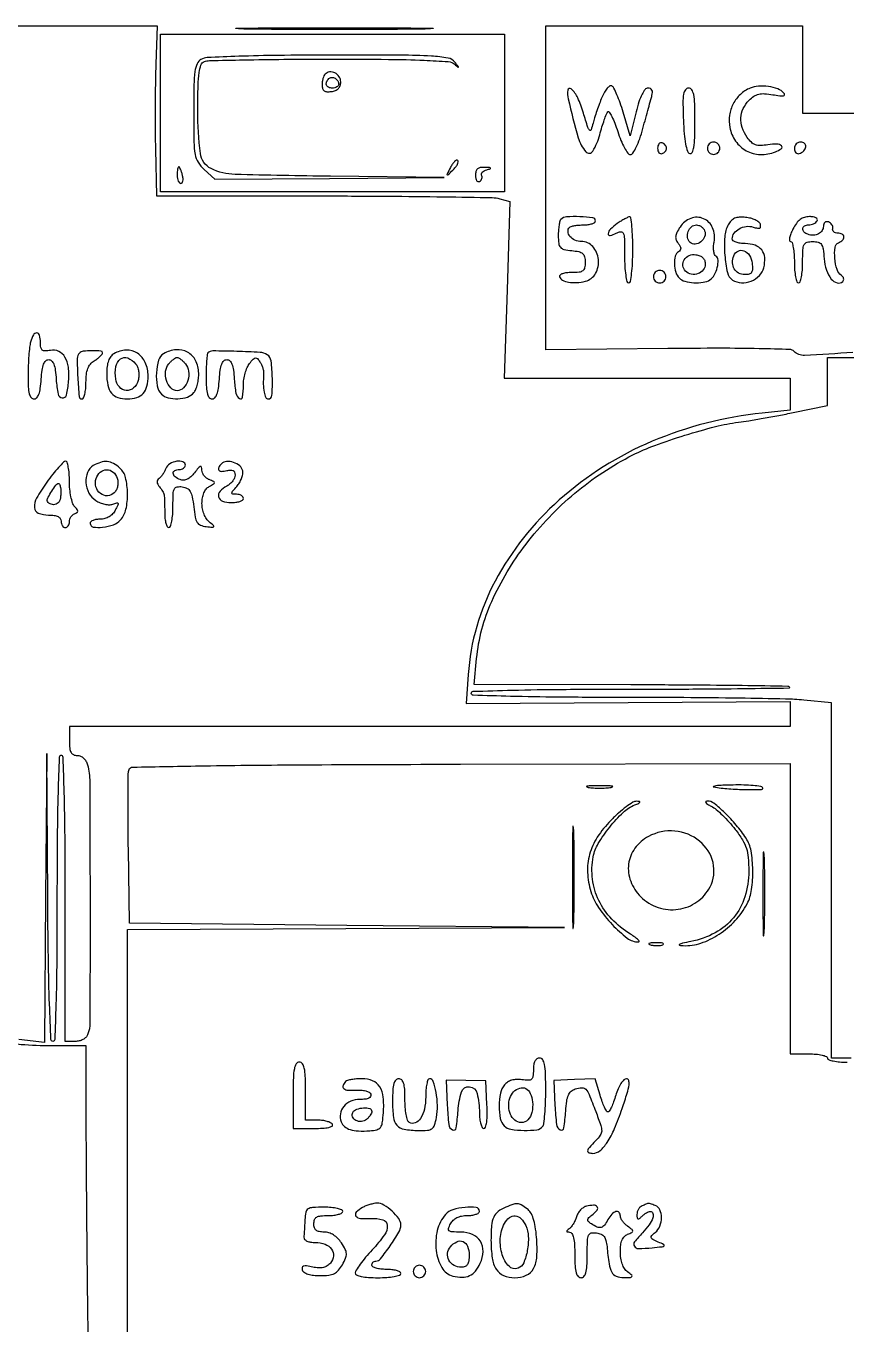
# Model space of a CAD drawing. Extents: x 105 to 1385, y 45 to 986.
# Drawn here: x 333.5 to 531.5, y 511.8 to 825 of the extents above; entities that cross this region are included whole.
import ezdxf

# ---------------------------------------------------------------- set-up
doc = ezdxf.new("R2010")
doc.units = 0

msp = doc.modelspace()

# ---------------------------------------------------------------- linework, layer by layer
for points in [[(331, 825), (348.095701, 825), (365.191402, 825), (364.866237, 815.75, 0.005072), (364.75759, 811.40406, 0.002546), (364.703995, 805.9125, 0.002527), (364.706186, 800.231575, 0.003739), (364.770536, 795.25), (365, 784), (405.25, 783.986345, -0.00149), (420.849779, 783.934578, -0.002275), (434.38265, 783.78777, -0.000791), (446.059102, 783.589478, -0.060796), (447.903701, 783.32952), (450.307402, 782.68635), (449.64406, 761.343175), (448.980718, 740), (483.490359, 740), (518, 740), (518, 736.138095), (518, 732.27619), (511.25, 731.585528, 0.074356), (484.665509, 724.785956, 0.082103), (462.225659, 710.633355, 0.088373), (446.767297, 691.040673, 0.105743), (440.261235, 668.5), (439.768345, 661.5), (478.884172, 661.772815), (518, 662.04563), (518, 659.022815), (518, 656), (431, 656), (344, 656), (344, 652.5, 0.022987), (344.081959, 650.718254, 0.100772), (344.384526, 649.714593, 0.170254), (344.961223, 649.188169, 0.100987), (345.883369, 649, -0.100847), (346.679115, 648.837853, -0.083571), (347.408964, 648.371293, -0.07689), (347.994473, 647.649875, -0.066715), (348.369714, 646.75, -0.06476), (348.922866, 642.599636, -0.0007), (348.973421, 613.830579, -0.000511), (348.95399, 584.595309, -0.091434), (348.393011, 581.581787, -0.114615), (347.98373, 580.976611, -0.06577), (347.261378, 580.46465, -0.0603), (346.353269, 580.117887, -0.061153), (345.393011, 580), (343, 580), (343, 614.5, 0.001995), (342.940452, 629.427072, 0.00525), (342.742754, 640.125, 0.001485), (342.473741, 648.542519, 0.404023), (342, 649, 0.404023), (341.526259, 648.542519, 0.001485), (341.257246, 640.125, 0.00525), (341.059548, 629.427072, 0.001995), (341, 614.5, -0.001995), (340.940452, 599.572928, -0.00525), (340.742754, 588.875, -0.001485), (340.473741, 580.457481, -0.404023), (340, 580, -0.402176), (339.525986, 580.454844, -0.001425), (339.197638, 588.996653, -0.00518), (338.925338, 599.795509, -0.00201), (338.763387, 614.75), (338.526773, 649.5), (338.250283, 614.622316), (337.973792, 579.744633), (331.822422, 580.440581, -0.030551)], [(533.149193, 746.228214, -0.006248), (521.455542, 745.504658, -0.211758), (518.916074, 746.483926, 0.19071), (517.867109, 746.937973, 0.002412), (510.47937, 747.13589, 0.005837), (501.085414, 747.232504, 0.002459), (488.458233, 747.152855), (459, 746.822176), (459, 785.911088), (459, 825), (490, 825), (521, 825), (521, 814.5), (521, 804), (543, 804)], [(532.75, 575.985219), (528, 576), (528, 618.855395), (528, 661.71079), (521.25, 662.348286, 0.018281), (516.891316, 662.599657, 0.001558), (505.6875, 662.800606, 0.002061), (492.317306, 662.943607, 0.001595), (477.75, 662.992891, -0.001866), (461.828897, 663.05538, -0.004935), (450.439277, 663.255025, -0.001318), (441.45993, 663.524793, -0.404677), (441, 664, -0.405264), (441.461946, 664.476327, -0.001199), (450.916667, 664.743534, -0.004697), (462.894127, 664.940726, -0.001767), (479.666667, 665, 0.001159), (494.460951, 665.034294, 0.00197), (506.834584, 665.140416, 0.000221), (517.77575, 665.282208, 0.663343), (517.855322, 665.478012, 0.19499), (517.391373, 665.674303, 0.000213), (506.405465, 665.835546, 0.001933), (494.086525, 665.96347, 0.001181), (479.548335, 666.023898), (441.71936, 666.091773), (442.309327, 672.409584, -0.083069), (445.950633, 686.160199, -0.057627), (454.230192, 699.980332, -0.054729), (466.006677, 712.266256, -0.057274), (480, 721.490212, -0.029316), (485.303104, 723.793554, -0.012729), (492.589141, 726.254102, -0.012688), (499.957496, 728.331893, -0.030899), (505.5, 729.384608, 0.009013), (507.985254, 729.744841, 0.003382), (511.454687, 730.335875, 0.003349), (515.224981, 731.030513, 0.004062), (518.75, 731.734135), (527, 733.450707), (527, 739.225353), (527, 745), (533.542158, 745, 0.039343)], [(358, 446.353854), (358, 526.676927), (358, 607), (410.75, 607.2366), (463.5, 607.4732), (411, 607.9866), (358.5, 608.5), (358.226045, 626.466382, -0.00236), (358.152686, 633.434263, -0.003586), (358.160946, 639.489697, -0.001356), (358.219449, 644.690255, -0.08834), (358.389135, 645.571685, -0.305357), (359.26674, 646.187232, -0.000646), (376.595541, 646.492932, -0.00284), (400.106499, 646.743708, -0.000714), (438.41309, 646.87994), (518, 647.049272), (518, 612.024636), (518, 577), (522.5, 577, -0.020945), (524.224757, 576.927717, -0.033738), (525.678125, 576.70625, -0.036969), (526.732972, 576.388512, -0.31052), (527, 576, 0.316428), (527.273986, 575.610414, 0.034025), (528.395313, 575.291692, 0.032041), (529.929347, 575.067923, 0.019831), (531.75, 574.992994, -0.060227)], [(324.141293, 580.467748, 0.048806), (338.75, 579.014781), (348, 579), (348, 559.164248, 0.001977), (348.042052, 548.53134, 0.000515), (348.194798, 531.447625, 0.000524), (348.409282, 511.984591, 0.000536), (348.663142, 492.664248)]]:
    msp.add_lwpolyline(points, format="xyb")
for points in [[(429.25, 824.25109, -0.002156), (419.576348, 824.160405, -0.001265), (408, 824.131108, -0.001265), (396.423652, 824.160405, -0.002156), (386.75, 824.25109, -0.01405), (384.223757, 824.356712, -0.959064), (384.226562, 824.456514, -0.002853), (392.759534, 824.524618, -0.000569), (408, 824.541955, -0.000569), (423.240466, 824.524618, -0.002853), (431.773438, 824.456514, -0.959064), (431.776243, 824.356712, -0.01405)], [(375.75, 816.919901, 0.160867), (374.822759, 815.871996, 0.066957), (374.309757, 814.030334, 0.030011), (374.058285, 810.810765, 0.004486), (374, 804.314981, 0.004039), (374.058905, 797.022615, 0.04121), (374.356084, 794.016196, 0.095109), (375.088553, 792.130789, 0.065893), (376.551522, 790.364671), (379.103044, 788), (406.801522, 788.233246), (434.5, 788.466492), (407.04695, 788.749688, -0.003862), (383.987656, 789.165714, -0.108607), (378.20198, 790.594634, -0.253535), (375.614967, 794.251561, -0.029781), (375, 804.567325, -0.004797), (375.05812, 810.624536, -0.028453), (375.298775, 813.781635, -0.059504), (375.760193, 815.574941, -0.211492), (376.581787, 816.393011, -0.085788), (377.821848, 816.638259, -0.001016), (386.1349, 816.821697, -0.003034), (395.760722, 816.956103, -0.001974), (406.881787, 817, -0.002067), (421.001902, 816.941621, -0.008302), (429.632245, 816.726916, -0.007389), (435.466679, 816.398356, -0.165793), (437.001772, 815.75, 0.002446), (437.833979, 815.015173, 0.591085), (437.910203, 815.042931, 0.201569), (437.872215, 815.195566, 0.00151), (437.079327, 816.25, 0.191127), (435.405423, 817.265542, 0.027811), (431.371607, 817.719299, 0.01304), (424.042277, 817.941667, 0.001324), (406.627555, 817.969591, 0.002686), (394.415658, 817.891251, 0.005549), (384.873558, 817.672851, 0.002825), (377.285321, 817.371959, 0.12112)], [(405.701236, 813.367903, 0.09643), (405.43141, 812.967628, 0.034471), (405.205988, 812.313683, 0.032663), (405.05172, 811.543706, 0.03312), (405, 810.763782, 0.071261), (405.125661, 809.88657, 0.169862), (405.503621, 809.35835, 0.143478), (406.179999, 809.128035, 0.046099), (407.25, 809.180449, 0.063115), (408.219584, 809.445807, 0.10146), (408.926592, 809.924769, 0.109883), (409.352022, 810.612091, 0.084037), (409.5, 811.486305, 0.145573), (409.121237, 812.759678, 0.133961), (408.098071, 813.668407, 0.142866), (406.808153, 813.897919, 0.171058)], [(409, 810.940983, -0.156819), (408.8846, 810.582093, -0.097386), (408.559375, 810.276414, -0.079459), (408.073598, 810.070066, -0.06085), (407.5, 810, -0.103624), (406.575357, 810.193711, -0.202875), (406.067517, 810.730754, -0.1934), (406.086489, 811.491235, -0.094876), (406.63948, 812.306147, -0.191124), (407.316568, 812.598585, -0.139481), (408.119339, 812.396031, -0.123736), (408.764316, 811.769921, -0.139398)], [(472.546944, 807.766595, 0.009919), (471.954039, 806.264486, 0.006814), (471.339022, 804.539452, 0.006872), (470.792219, 802.86196, 0.013865), (470.416473, 801.523226, -0.021494), (469.934423, 799.901248, -0.564225), (469.570611, 799.823121, -0.112966), (469.155107, 800.532348, -0.003056), (468.087028, 803.999114, 0.034276), (466.704684, 807.657461, 0.100004), (465.123965, 809.829353, 0.598911), (464.316197, 809.546401, 0.09719), (464.401029, 807.380377, 0.010403), (466.823795, 798.037237, 0.112609), (468.676567, 794.636051, 0.51097), (470.367002, 794.800615, 0.066667), (472.017464, 798.75, -0.008333), (472.555304, 800.624821, -0.010707), (473.115194, 802.328881, -0.008712), (473.636081, 803.728483, -0.086116), (473.960638, 804.263213, -0.49273), (474.320349, 804.240825, -0.031146), (474.941355, 803.182726, -0.026691), (475.650049, 801.574632, -0.014092), (476.364313, 799.513213, 0.020357), (477.125894, 797.401127, 0.029815), (477.978601, 795.619506, 0.029712), (478.807562, 794.313058, 0.241004), (479.419325, 794, 0.254498), (480.048277, 794.342305, 0.03109), (480.843985, 795.758827, 0.029331), (481.666966, 797.755256, 0.016725), (482.435702, 800.25, -0.000327), (483.122931, 802.771184, -0.000375), (483.782648, 805.178125, -0.000337), (484.345022, 807.218523, -0.002159), (484.634865, 808.25, 0.062456), (484.748286, 808.983079, 0.133373), (484.615096, 809.535885, 0.162694), (484.246414, 809.877031, 0.106415), (483.675175, 810, 0.226029), (482.958658, 809.658654, 0.05392), (482.222318, 808.519628, 0.038744), (481.489207, 806.729527, 0.016737), (480.782167, 804.25), (479.348758, 798.5), (477.66124, 804.199103, 0.012305), (476.941375, 806.427305, 0.01648), (476.173384, 808.407062, 0.013656), (475.445261, 809.993367, 0.140819), (474.965905, 810.521072, 0.288294), (474.478068, 810.517271, 0.070367), (473.839611, 809.968876, 0.050839), (473.160675, 809.015942, 0.030428)], [(492.207936, 802.330254, 0.010883), (492.409705, 798.961692, 0.026735), (492.743507, 796.505019, 0.032295), (493.179729, 794.818272, 0.237739), (493.75, 794.246921, 0.376669), (494.342396, 794.498035, 0.072084), (494.724132, 795.708559, 0.033078), (494.942481, 797.989782, 0.007323), (495, 801.916667, 0.006708), (494.942274, 806.219385, 0.040441), (494.702307, 808.439527, 0.10053), (494.232482, 809.586111, 0.250426), (493.457936, 810, 0.24258), (492.694612, 809.606511, 0.114827), (492.261682, 808.553928, 0.043275), (492.105339, 806.474954, 0.006657)], [(508.308297, 810.011938, 0.091582), (505.971012, 808.500591, 0.084867), (504.253908, 806.217374, 0.083066), (503.367381, 803.44728, 0.082544), (503.427802, 800.533155, 0.105275), (504.815572, 797.20655, 0.118367), (507.393843, 794.898465, 0.116468), (510.774416, 793.989628, 0.099614), (514.418213, 794.606989, 0.067945), (515.842742, 795.38908, 0.463685), (515.888071, 796.088973, 0.197624), (514.805287, 796.517565, 0.036906), (512.633209, 796.327904, -0.031528), (510.823945, 796.150319, -0.094724), (509.602781, 796.339979, -0.107341), (508.625539, 796.94835, -0.047309), (507.633209, 798.113281, -0.069587), (506.427669, 800.474479, -0.094897), (506.085798, 802.834068, -0.10002), (506.641726, 805.060235, -0.085533), (508.038155, 807.038155, -0.049268), (509.242935, 808.026323, -0.088518), (510.411105, 808.536698, -0.075271), (511.811977, 808.656164, -0.027667), (513.788155, 808.416864, 0.012002), (515.46786, 808.159869, 0.067865), (516.371858, 808.166832, 0.329361), (516.622846, 808.414911, 0.232996), (516.5, 808.807946, 0.112278), (514.999059, 809.805136, 0.054269), (512.754555, 810.388697, 0.053053), (510.340951, 810.485112, 0.081496)], [(486, 795.5, 0.064908), (486.079656, 794.888977, 0.107546), (486.315781, 794.428177, 0.143818), (486.666526, 794.189601, 0.159683), (487.075, 794.191667, 0.073624), (487.485911, 794.399741, 0.066918), (487.834219, 794.723802, 0.070382), (488.069583, 795.110048, 0.102038), (488.15, 795.5, 0.102038), (488.069583, 795.889952, 0.070382), (487.834219, 796.276198, 0.066918), (487.485911, 796.600259, 0.073624), (487.075, 796.808333, 0.159683), (486.666526, 796.810399, 0.143818), (486.315781, 796.571823, 0.107546), (486.079656, 796.111023, 0.064908)], [(498, 795.5, 0.099038), (498.114514, 794.927543, 0.097945), (498.440625, 794.440625, 0.097945), (498.927543, 794.114514, 0.099038), (499.5, 794, 0.099038), (500.072457, 794.114514, 0.097945), (500.559375, 794.440625, 0.097945), (500.885486, 794.927543, 0.099038), (501, 795.5, 0.099038), (500.885486, 796.072457, 0.097945), (500.559375, 796.559375, 0.097945), (500.072457, 796.885486, 0.099038), (499.5, 797, 0.099038), (498.927543, 796.885486, 0.097945), (498.440625, 796.559375, 0.097945), (498.114514, 796.072457, 0.099038)], [(519, 795.416667, 0.077096), (519.089234, 794.841384, 0.119977), (519.348828, 794.414714, 0.144529), (519.735738, 794.204183, 0.134046), (520.1875, 794.229167, 0.113253), (521.250696, 794.877068, 0.165501), (521.742973, 795.846361, 0.244413), (521.459866, 796.653027, 0.190724), (520.583333, 797, 0.099038), (519.979073, 796.879125, 0.097945), (519.465104, 796.534896, 0.097945), (519.120875, 796.020927, 0.099038)], [(435.964205, 790.835646, 0.001975), (435.1623, 789.256694, 0.323466), (435.191606, 789.074764, 0.404836), (435.354252, 789.072152, 0.002294), (436.573661, 790.22619, 0.032763), (437.221647, 790.931813, 0.05091), (437.671033, 791.62434, 0.066521), (437.877288, 792.205514, 0.253633), (437.771496, 792.561837, 0.314606), (437.448592, 792.619194, 0.082345), (436.989204, 792.306169, 0.05386), (436.46731, 791.687471, 0.029819)], [(370, 789, 0.043375), (370.066544, 788.234359, 0.063112), (370.266249, 787.5875, 0.082769), (370.559898, 787.149557, 0.206609), (370.90638, 787, 0.24384), (371.210205, 787.157535, 0.106581), (371.392877, 787.5875, 0.070464), (371.424365, 788.233678, 0.040966), (371.289749, 789, 0.016817), (371.061542, 789.766387, 0.025621), (370.807757, 790.4125, 0.023188), (370.560437, 790.897136, 0.269386), (370.383369, 791, 0.326917), (370.233718, 790.890445, 0.029396), (370.112615, 790.4125, 0.029316), (370.027671, 789.766644, 0.018041)], [(442, 788.940983, 0.048138), (442.072263, 788.192141, 0.106696), (442.297134, 787.667589, 0.184801), (442.630372, 787.445556, 0.196428), (443.016312, 787.510081, 0.082774), (443.364472, 787.814669, 0.092561), (443.578819, 788.204909, 0.10061), (443.627542, 788.618929, 0.118088), (443.504069, 788.993416, -0.199333), (443.445628, 789.355398, -0.130763), (443.648436, 789.732446, -0.088938), (444.101599, 790.069737, -0.051864), (444.737757, 790.308317, 0.010757), (445.597332, 790.552401, 0.53838), (445.638863, 790.694234, 0.201311), (445.408029, 790.811658, 0.005439), (444.25, 790.883999, 0.053012), (443.192181, 790.826382, 0.138877), (442.509104, 790.507862, 0.150145), (442.126229, 789.897734, 0.065683)], [(462.666667, 778.333333, 0.132735), (462.407486, 777.882206, 0.02245), (462.195833, 776.901945, 0.02317), (462.048864, 775.69753, 0.018775), (462, 774.396692, 0.028636), (462.107753, 772.516808, 0.156802), (462.52243, 771.601986, 0.157038), (463.392184, 771.100982, 0.028747), (465.25, 770.813358, -0.028459), (466.980404, 770.546479, -0.126565), (467.893664, 770.092049, -0.161027), (468.355282, 769.318403, -0.054719), (468.5, 768, -0.048969), (468.367832, 766.653719, -0.182429), (467.925658, 765.943097, -0.139959), (467.039896, 765.594246, -0.025032), (465.246712, 765.509863, 0.029582), (464.023293, 765.441139, 0.053799), (463.047823, 765.220181, 0.08289), (462.446253, 764.894932, 0.31787), (462.329579, 764.509863, 0.19525), (463.04116, 763.676918, 0.076684), (464.498828, 763.185602, 0.060623), (466.432598, 763.087026, 0.043963), (468.563865, 763.426673, 0.206428), (471.013076, 765.300354, 0.154686), (471.707873, 768.664268, 0.157988), (470.33592, 771.764351, 0.213343), (467.571805, 773, -0.105171), (466.046393, 773.324446, -0.114683), (464.839374, 774.237293, -0.153153), (464.365708, 775.386425, -0.221633), (464.735568, 776.402234, -0.130761), (465.136158, 776.634453, -0.023208), (465.990031, 776.824406, -0.023717), (467.038074, 776.956166, -0.019412), (468.166667, 777, 0.033532), (469.251957, 777.072865, 0.051349), (470.167708, 777.29375, 0.066613), (470.798859, 777.616199, 0.24616), (471, 778, 0.377276), (470.370796, 778.715187, 0.021944), (467.231565, 778.979059, 0.024868), (464.033881, 778.947891, 0.183501)], [(476.25, 777.325576, 0.037837), (474.591009, 775.970992, 0.17767), (474.054699, 774.885137, 0.510936), (474.526929, 774.459827, 0.070076), (476, 775, -0.094731), (477.12212, 775.350186, -0.346317), (477.714437, 774.984437, -0.08314), (477.960651, 773.668323, -0.00476), (478, 769.535184, 0.013769), (478.070291, 766.983105, 0.024197), (478.288254, 764.883796, 0.021881), (478.59911, 763.314826, 0.345726), (479, 763, 0.358912), (479.413821, 763.340974, 0.01702), (479.71875, 765.25, 0.020476), (479.932089, 767.801826, 0.010616), (480, 771, 0.008797), (479.946092, 774.063778, 0.014727), (479.779688, 776.634592, 0.008442), (479.549286, 778.702263, 0.397316), (479.25, 778.947548, 0.092487), (478.83086, 778.838615, 0.014231), (478.059375, 778.449457, 0.015476), (477.166429, 777.930345, 0.012887)], [(491.404763, 776.494994, 0.027473), (490.645448, 775.184391, 0.087583), (490.352031, 774.220352, 0.122045), (490.452569, 773.401413, 0.082104), (490.930268, 772.584022, -0.043392), (491.393763, 771.915174, -0.115951), (491.557694, 771.362599, -0.16083), (491.435823, 770.907049, -0.109659), (491.048558, 770.530011, 0.191392), (490.259872, 769.468536, 0.071301), (490.036318, 767.589902, 0.068143), (490.356716, 765.604471, 0.122946), (491.2, 764.2, 0.131512), (492.570611, 763.408174, 0.050993), (494.752288, 763.055085, 0.050848), (497.003614, 763.152077, 0.109904), (498.615219, 763.765313, 0.122239), (499.673031, 764.912239, 0.062788), (500.395993, 766.741828, 0.066893), (500.605392, 768.518473, 0.255597), (500.073432, 769.454617, -0.170989), (499.72447, 769.887456, -0.052413), (499.525942, 770.716337, -0.045612), (499.485074, 771.758497, -0.036374), (499.625017, 772.875083, 0.150872), (499.276674, 776.27532, 0.19087), (497.075394, 778.50593, 0.197085), (494.003966, 778.584667, 0.158099)], [(497.33357, 775.573113, -0.184123), (497.336727, 774.163813, -0.134732), (496.406597, 772.887519, -0.147991), (495.02544, 772.336958, -0.221224), (493.824836, 772.775164, -0.160141), (493.225376, 773.961699, -0.125427), (493.369241, 775.405399, -0.130327), (494.176349, 776.564963, -0.177721), (495.361626, 777, -0.090292), (495.947078, 776.893408, -0.066647), (496.528448, 776.580852, -0.065393), (497.017765, 776.118579, -0.079367)], [(503.01522, 777.028438, 0.106665), (502.178996, 774.107961, 0.036824), (502.211095, 769.694247, 0.03391), (502.841459, 765.485885, 0.201217), (504.095223, 763.705739, 0.131167), (506.204814, 763.054992, 0.10364), (508.568294, 763.456269, 0.104275), (510.560548, 764.768723, 0.134444), (511.632025, 766.670006, 0.081088), (511.837072, 769.102872, 0.14629), (511.122944, 770.953624, 0.14734), (509.514995, 772.100208, 0.082678), (507.126254, 772.490334, -0.03459), (505.928824, 772.569552, -0.052783), (504.918337, 772.817566, -0.06888), (504.223842, 773.182394, -0.241952), (504, 773.617889, -0.160816), (504.446226, 774.969388, -0.105247), (505.686871, 776.064717, -0.096128), (507.376271, 776.628095, -0.109825), (509.070325, 776.47768, 0.025145), (510.09259, 776.20896, 0.145185), (510.643487, 776.254004, 0.293358), (510.86714, 776.560651, 0.094529), (510.791301, 777.145061, 0.152953), (510.403316, 777.687266, 0.052091), (509.564242, 778.19258, 0.045966), (508.461069, 778.590401, 0.03884), (507.239428, 778.808403, 0.037218), (505.692488, 778.846388, 0.087458), (504.569835, 778.590241, 0.1034), (503.718217, 778.001519, 0.067218)], [(518.649887, 776, 0.023384), (518.141352, 774.848843, 0.045135), (517.86415, 773.88125, 0.071298), (517.833456, 773.220917, 0.386395), (518.076645, 773, -0.330697), (518.437522, 772.73201, -0.027677), (518.728764, 771.53125, -0.028287), (518.933375, 769.916655, -0.017375), (519, 768, 0.01883), (519.072205, 766.083446, 0.03053), (519.29375, 764.46875, 0.031449), (519.610183, 763.280551, 0.322437), (520, 763, 0.322437), (520.389817, 763.280551, 0.031449), (520.70625, 764.46875, 0.03053), (520.927795, 766.083446, 0.01883), (521, 768, -0.010426), (521.062926, 771.017405, -0.103543), (521.372125, 772.23823, -0.215305), (522.067162, 772.814509, -0.067131), (523.442502, 773, -0.06426), (524.775134, 772.828021, -0.184215), (525.521607, 772.293946, -0.111418), (525.938679, 771.197562, -0.016899), (526.192502, 768.851845, 0.061697), (526.742052, 766.101738, 0.090765), (527.923709, 763.946424, 0.152781), (529.35245, 763.00002, 0.273323), (530.673076, 763.339743, 0.12325), (530.881319, 763.687038, 0.127176), (530.898085, 764.087192, 0.113444), (530.714372, 764.480438, 0.084408), (530.359187, 764.804373, -0.179047), (529.301502, 766.208885, -0.050729), (528.776876, 768.940467, -0.05098), (528.81288, 771.608358, -0.279188), (529.659598, 772.699617, 0.096884), (530.646909, 773.318024, 0.225543), (530.958433, 774.110849, 0.264762), (530.529663, 774.755523, 0.11709), (529.5, 775, -0.075862), (528.945647, 775.084596, -0.107903), (528.514062, 775.330469, -0.128684), (528.273016, 775.696768, -0.13703), (528.25, 776.125, 0.109277), (528.250455, 776.589332, 0.086869), (528.059375, 777.054167, 0.082084), (527.708637, 777.44837, 0.082294), (527.25, 777.708333, 0.114475), (526.7739, 777.767426, 0.145768), (526.367188, 777.598355, 0.133501), (526.095226, 777.218932, 0.089353), (526, 776.690322, -0.143453), (525.686641, 775.6206, -0.130565), (524.836424, 774.842386, -0.113628), (523.605506, 774.521168, -0.091404), (522.25, 774.730641, -0.111004), (521.328601, 775.304118, -0.222813), (521.037669, 776.090119, -0.250094), (521.462306, 776.746677, -0.127323), (522.440983, 777, 0.061875), (523.038022, 777.074167, 0.051278), (523.640225, 777.29375, 0.053305), (524.157656, 777.617164, 0.08825), (524.5, 778, 0.246989), (524.526623, 778.383611, 0.167601), (524.222848, 778.711585, 0.085972), (523.561183, 778.930889, 0.037148), (522.632259, 779, 0.073101), (521.409957, 778.820336, 0.088665), (520.378028, 778.297767, 0.076077), (519.479181, 777.376925, 0.039698)], [(508.816422, 767.741449, -0.030747), (508.892547, 766.318286, -0.143012), (508.658184, 765.538995, -0.189336), (508.085557, 765.129913, -0.061598), (507.035038, 765, -0.121863), (505.54321, 765.369078, -0.141287), (504.491882, 766.379936, -0.129352), (504.083422, 767.87305, -0.094319), (504.389987, 769.573907, -0.18568), (505.407996, 770.703274, -0.219038), (506.83373, 770.75857, -0.157988), (508.164851, 769.623922, -0.109588)], [(497.5, 767.513695, -0.170798), (497.017565, 766.142601, -0.139506), (495.741788, 765.23775, -0.132728), (494.128484, 765.115268, -0.150435), (492.760998, 765.839002, -0.167697), (492.115407, 767.164981, -0.171329), (492.432682, 768.593376, -0.154416), (493.622576, 769.608799, -0.136105), (495.245529, 769.820137, -0.062873), (496.217718, 769.554591, -0.10149), (496.925955, 769.075752, -0.11006), (497.351852, 768.388469, -0.084079)], [(485, 764.5, 0.099038), (485.114514, 763.927543, 0.097945), (485.440625, 763.440625, 0.097945), (485.927543, 763.114514, 0.099038), (486.5, 763, 0.099038), (487.072457, 763.114514, 0.097945), (487.559375, 763.440625, 0.097945), (487.885486, 763.927543, 0.099038), (488, 764.5, 0.099038), (487.885486, 765.072457, 0.097945), (487.559375, 765.559375, 0.097945), (487.072457, 765.885486, 0.099038), (486.5, 766, 0.099038), (485.927543, 765.885486, 0.097945), (485.440625, 765.559375, 0.097945), (485.114514, 765.072457, 0.099038)], [(334.630286, 748.75, 0.037037), (334.396035, 747.517339, 0.009208), (334.200423, 745.471875, 0.009363), (334.063178, 743.116404, 0.009275), (334.013655, 740.75, 0.011629), (334.07292, 737.912262, 0.050008), (334.315192, 736.242304, 0.106166), (334.761161, 735.331999, 0.229852), (335.445209, 735, 0.210408), (336.11523, 735.295016, 0.097375), (336.620462, 736.124405, 0.054738), (336.977331, 737.56015, 0.017546), (337.195209, 739.75, -0.017066), (337.415608, 741.986991, -0.057757), (337.774889, 743.407535, -0.106667), (338.295115, 744.209171, -0.198192), (339, 744.5, -0.199596), (339.706383, 744.206318, -0.106302), (340.226613, 743.396399, -0.057207), (340.585859, 741.958692, -0.016702), (340.807413, 739.685804, 0.032179), (341.256302, 736.200922, 0.321857), (342.266396, 735.249336, 0.387221), (343.287058, 735.956748, 0.035326), (343.807841, 739.284964, 0.050465), (343.75321, 742.646526, 0.104333), (342.918211, 745.124585, 0.152037), (341.408969, 746.491933, 0.157081), (339.411482, 746.738328, -0.03694), (338.137547, 746.591128, -0.179026), (337.456504, 746.81162, -0.187099), (337.100311, 747.414737, -0.04091), (337, 748.638672, 0.059856), (336.791917, 750.370636, 0.332697), (336.112873, 750.930277, 0.292944), (335.292091, 750.457057, 0.054058)], [(346.418712, 746.083333, 0.201789), (345.880299, 744.772068, 0.010946), (346.019604, 740.207203, 0.008842), (346.342889, 735.60183, 0.388735), (347, 735, 0.295592), (347.387103, 735.25076, 0.04395), (347.70625, 736.172511, 0.037743), (347.927608, 737.461833, 0.023649), (348, 738.991526, -0.027768), (348.108084, 740.936222, -0.063469), (348.453495, 742.361196, -0.081997), (349.071133, 743.419684, -0.080351), (350, 744.232073, 0.02184), (350.765843, 744.758177, 0.028726), (351.4125, 745.306208, 0.028847), (351.881147, 745.806601, 0.175512), (352, 746.13476, 0.393926), (351.594745, 746.56932, 0.019746), (349.474115, 746.633538, 0.023152), (347.328551, 746.514314, 0.171951)], [(354.75, 745.919901, 0.100972), (353.983128, 745.235442, 0.072427), (353.434604, 744.222383, 0.057085), (353.106146, 742.866166, 0.030901), (353, 741.15031, 0.048529), (353.277621, 738.296665, 0.12277), (354.156167, 736.422158, 0.144775), (355.702797, 735.362585, 0.078433), (358, 735, 0.075671), (360.236006, 735.340348, 0.134536), (361.793671, 736.337822, 0.124384), (362.701299, 738.054872, 0.059762), (363, 740.545012, 0.104283), (362.317402, 743.78223, 0.145447), (360.411868, 746.024016, 0.155147), (357.69314, 746.775245, 0.122904)], [(366.75, 745.919901, 0.191655), (365.524494, 744.355975, 0.057419), (364.99887, 741.316452, 0.057121), (365.180572, 738.165064, 0.154637), (366.2, 736.2, 0.137112), (367.831585, 735.281195, 0.070885), (370.179505, 735.048429, 0.070984), (372.494756, 735.480386, 0.138855), (374.02875, 736.534642, 0.078444), (374.511696, 737.347384, 0.033499), (374.901662, 738.553907, 0.032106), (375.152652, 739.921908, 0.036438), (375.21185, 741.253706, 0.110206), (374.443082, 744.290396, 0.150975), (372.498225, 746.307509, 0.150348), (369.747729, 746.880793, 0.109039)], [(377.432564, 746.09923, 0.172716), (377.260374, 745.736625, 0.0066), (377.127066, 744.227066, 0.01116), (377.03138, 742.408307, 0.007561), (377, 740.333333, 0.013099), (377.068103, 737.734315, 0.053107), (377.317744, 736.172589, 0.109583), (377.767539, 735.314733, 0.220887), (378.445209, 735, 0.210408), (379.11523, 735.295016, 0.097375), (379.620462, 736.124405, 0.054738), (379.977331, 737.56015, 0.017546), (380.195209, 739.75, -0.017066), (380.415608, 741.986991, -0.057757), (380.774889, 743.407535, -0.106667), (381.295115, 744.209171, -0.198192), (382, 744.5, -0.198192), (382.704885, 744.209171, -0.106667), (383.225111, 743.407535, -0.057757), (383.584392, 741.986991, -0.017066), (383.804791, 739.75, 0.025923), (384.197097, 736.380703, 0.208475), (385.031028, 735.104544, 0.547775), (385.788797, 735.444165, 0.036813), (386, 738.30887, -0.038526), (386.108745, 739.718093, -0.03024), (386.435043, 741.215967, -0.03108), (386.912643, 742.578728, -0.063212), (387.480997, 743.55887, -0.02052), (388.346163, 744.601223, -0.167046), (388.880399, 744.89722, -0.24597), (389.366612, 744.742839, -0.046533), (389.977187, 744, -0.043728), (390.357736, 743.315791, -0.031898), (390.66146, 742.5, -0.032492), (390.850753, 741.682987, -0.059271), (390.881036, 741, 0.021477), (390.805362, 738.57111, 0.04317), (390.993029, 736.664026, 0.060417), (391.394031, 735.390568, 0.294346), (392, 735, 0.395005), (392.896106, 735.838812, 0.02236), (392.984448, 739.983276, 0.023772), (392.685566, 744.189633, 0.224423), (391.75, 745.681879, 0.128412), (390.025545, 746.241577, 0.007318), (384.394285, 746.488257, 0.005541), (378.634737, 746.592281, 0.200726)], [(359.989223, 743.512986, -0.08477), (360.436369, 742.738486, -0.052802), (360.695343, 741.719782, -0.049123), (360.746914, 740.581409, -0.04829), (360.576322, 739.448067, -0.149905), (359.50028, 737.667118, -0.202425), (357.739913, 737.063656, -0.19825), (356.051425, 737.901531, -0.145515), (355.170919, 739.822726, -0.077392), (355.211898, 742.806325, -0.189469), (356.326571, 744.654511, -0.263804), (358.082218, 744.897862, -0.125642)], [(371.989223, 743.512986, -0.144738), (372.774583, 741.68226, -0.103919), (372.574858, 739.452409, -0.115424), (371.535011, 737.662342, -0.206542), (370, 737, -0.206542), (368.464989, 737.662342, -0.115424), (367.425142, 739.452409, -0.103919), (367.225417, 741.68226, -0.144738), (368.010777, 743.512986, -0.02756), (368.538702, 744.082145, -0.031495), (369.104183, 744.56319, -0.033142), (369.628022, 744.903154, -0.128043), (370, 745, -0.128043), (370.371978, 744.903154, -0.033142), (370.895817, 744.56319, -0.031495), (371.461298, 744.082145, -0.02756)], [(338.524645, 714.90142, 0.025434), (336.080349, 711.105798, 0.145362), (335.533954, 708.798949, 0.292018), (336.488077, 707.474735, 0.094831), (338.968615, 707, -0.032976), (340.308306, 706.911547, -0.082094), (341.244769, 706.626294, -0.126816), (341.796394, 706.150444, -0.152856), (342, 705.5, 0.064853), (342.074694, 704.926543, 0.082425), (342.29375, 704.440625, 0.098894), (342.618646, 704.115568, 0.148195), (343, 704, 0.140362), (343.381338, 704.109202, 0.099913), (343.70625, 704.416146, 0.085122), (343.925077, 704.8752, 0.068857), (344, 705.416667, -0.080683), (344.093526, 705.992485, -0.06659), (344.367188, 706.551823, -0.067745), (344.772165, 707.010515, -0.090441), (345.25, 707.291667, 0.062037), (345.821933, 707.586056, 0.247772), (346, 707.923333, 0.164145), (345.850113, 708.3676, 0.026382), (345.25, 709.075, -0.111942), (344.766627, 709.893732, -0.02727), (344.367188, 711.420781, -0.026595), (344.091931, 713.265262, -0.023745), (344, 715.2, 0.017766), (343.934602, 717.039963, 0.028892), (343.733805, 718.59, 0.028685), (343.44772, 719.739374, 0.328477), (343.093805, 720, 0.201304), (342.580822, 719.784746, 0.011378), (341.377809, 718.502292, 0.015995), (339.993898, 716.854923, 0.010932)], [(349.75, 718.919901, 0.169349), (348.360395, 717.29621, 0.111603), (347.989403, 714.842648, 0.103441), (348.712573, 712.312192, 0.12724), (350.359095, 710.500367, 0.047364), (351.402288, 709.950112, 0.045558), (352.543944, 709.597366, 0.048902), (353.62442, 709.477056, 0.095179), (354.475429, 709.628945, -0.023005), (355.446185, 709.951081, -0.381003), (355.728494, 709.81344, -0.212811), (355.715975, 709.399797, -0.010445), (355.08115, 708.15163, -0.069363), (354.439222, 707.271028, -0.066516), (353.572546, 706.58503, -0.066296), (352.55333, 706.148914, -0.068085), (351.464816, 706, 0.038692), (350.520965, 705.926852, 0.057746), (349.72404, 705.70625, 0.075912), (349.180779, 705.38285, 0.224226), (349, 705, 0.365688), (349.748944, 704.112919, 0.070322), (352.021511, 704.04914, 0.059942), (354.616361, 704.662444, 0.121441), (356.345012, 705.828741, 0.132176), (357.650461, 708.381383, 0.056005), (358.029793, 712.239236, 0.056204), (357.548925, 716.0302, 0.150309), (356.171259, 718.345012, 0.059757), (354.630159, 719.436382, 0.102236), (353.127208, 719.889886, 0.099752), (351.541572, 719.715474, 0.054808)], [(355.535391, 715.888493, -0.06249), (355.712556, 714.928607, -0.065656), (355.642135, 713.971264, -0.068195), (355.332058, 713.096715, -0.077276), (354.807284, 712.378712, -0.185247), (353.187067, 711.656999, -0.182355), (351.486866, 712.197929, -0.158898), (350.409065, 713.818643, -0.145777), (350.444837, 715.826196, -0.137712), (351.443446, 717.346963, -0.177794), (352.992678, 717.937447, -0.180384), (354.538989, 717.382283, -0.141392)], [(367.291557, 718.25, -0.033312), (366.97024, 717.5306, -0.028069), (366.539262, 716.816138, -0.029012), (366.069962, 716.207584, -0.066835), (365.637244, 715.826215, 0.110443), (365.275209, 715.446729, 0.14803), (365.15916, 714.988324, 0.112971), (365.309427, 714.447406, 0.049232), (365.729265, 713.826215, -0.036444), (366.485234, 712.767008, -0.087418), (366.835182, 711.871732, -0.045205), (366.972818, 710.600863, -0.004383), (367, 707.5, 0.027026), (367.072542, 706.158889, 0.042582), (367.29375, 705.028125, 0.052312), (367.614308, 704.232098, 0.277684), (368, 704, 0.323915), (368.389992, 704.282263, 0.03077), (368.70625, 705.489181, 0.03013), (368.927804, 707.126318, 0.01857), (369, 709.069551, -0.009195), (369.056276, 712.129485, -0.101748), (369.345198, 713.312298, -0.24511), (369.994219, 713.803314, -0.077157), (371.25, 713.819551, -0.088261), (372.419384, 713.43573, -0.140684), (373.167676, 712.706136, -0.084164), (373.645603, 711.399216, -0.018), (374, 709, 0.01691), (374.364889, 706.491974, 0.095852), (374.850098, 705.238813, 0.15654), (375.649732, 704.565698, 0.069573), (377, 704.220602, 0.006138), (378.554638, 704.066153, 0.272304), (378.837888, 704.201225, 0.381693), (378.802061, 704.464724, 0.008822), (377.75, 705.330844, -0.0848), (377.066885, 706.093433, -0.047251), (376.504011, 707.210218, -0.044623), (376.127026, 708.505434, -0.04855), (376, 709.810552, -0.043926), (376.118264, 711.154134, -0.057629), (376.471066, 712.333287, -0.066002), (377.027538, 713.266551, -0.097751), (377.75, 713.88306, 0.010895), (378.833896, 714.523003, 0.259519), (379, 714.821472, 0.295615), (378.824383, 715.092551, 0.013333), (377.75, 715.539739, -0.074275), (377.079305, 715.920225, -0.063481), (376.507531, 716.498555, -0.06571), (376.116706, 717.178498, -0.094508), (375.977764, 717.856989, 0.067962), (375.874586, 718.543165, 0.433681), (375.594249, 718.684663, 0.129952), (375.114, 718.349418, 0.011766), (374.186668, 717.201221, -0.041716), (373.308811, 716.238326, -0.076858), (372.432893, 715.645784, -0.096357), (371.564672, 715.424802, -0.106277), (370.708904, 715.55821, -0.074973), (369.502649, 716.242589, -0.207846), (369.049008, 717.082525, -0.30688), (369.419163, 717.744012, -0.116805), (370.5, 718, 0.064853), (371.073457, 718.074694, 0.082425), (371.559375, 718.29375, 0.098894), (371.884432, 718.618646, 0.148195), (372, 719, 0.32102), (371.403711, 719.833031, 0.122164), (369.899782, 719.961418, 0.093949), (368.214554, 719.355206, 0.172861)], [(380.708849, 719.375516, 0.073505), (380.047586, 718.484867, 0.296081), (380.101622, 717.841615, 0.239821), (380.759248, 717.531599, 0.056447), (382, 717.710251, -0.0479), (382.903113, 717.856042, -0.138646), (383.516513, 717.724524, -0.180254), (383.87421, 717.322705, -0.092939), (384, 716.651815, -0.105583), (383.853972, 715.967995, -0.056412), (383.4125, 715.220497, -0.052482), (382.764943, 714.526856, -0.055928), (382, 714, 0.085647), (380.362327, 712.723017, 0.25072), (380.02441, 711.37909, 0.250982), (380.954949, 710.353372, 0.085762), (383, 710, 0.031626), (384.149251, 710.072766, 0.048861), (385.11875, 710.29375, 0.06271), (385.790443, 710.615738, 0.254951), (386, 711, 0.162272), (385.872857, 711.381443, 0.096243), (385.513847, 711.70625, 0.077595), (384.977971, 711.925678, 0.058509), (384.345012, 712, -0.032005), (383.433004, 712.058437, -0.390255), (383.226628, 712.304118, -0.165667), (383.399612, 712.745078, -0.008343), (384.432665, 713.925596, 0.050801), (385.073651, 714.797287, 0.044141), (385.561219, 715.821467, 0.04645), (385.834981, 716.837264, 0.089949), (385.827437, 717.675596, 0.173171), (385.126224, 718.868669, 0.094241), (383.62347, 719.706437, 0.095475), (381.935902, 719.927534, 0.183338)], [(341.622428, 710.458446, -0.104443), (341.299011, 709.958876, -0.09906), (340.795606, 709.621344, -0.096584), (340.189755, 709.498152, -0.093885), (339.57545, 709.609421, -0.079966), (338.851274, 710.029845, -0.242199), (338.630886, 710.536971, -0.115282), (338.861269, 711.29558, -0.013913), (339.783557, 712.792419, -0.01058), (340.74817, 714.198765, -0.139714), (341.236766, 714.586498, -0.408002), (341.578546, 714.449353, -0.056102), (341.830535, 713.641444, -0.037636), (341.920342, 712.864074, -0.026273), (341.909081, 711.981152, -0.026613), (341.807847, 711.13087, -0.048712)], [(469.25, 641.283746, 0.023547), (470.502218, 641.153981, 0.014044), (472, 641.111902, 0.014044), (473.497782, 641.153981, 0.023547), (474.75, 641.283746, 0.124239), (475.112409, 641.435926, 0.664672), (475.076562, 641.577962, 0.03126), (473.97062, 641.675363, 0.006336), (472, 641.700336, 0.006336), (470.02938, 641.675363, 0.03126), (468.923438, 641.577962, 0.664672), (468.887591, 641.435926, 0.124239)], [(499.5, 641.402579, 0.021577), (503.177044, 640.966767, 0.015488), (507.310958, 640.785373, 0.008264), (511.101947, 640.799209, 0.581089), (511.346943, 641.25, 0.2255), (510.894036, 641.541734, 0.010774), (509.053077, 641.739684, 0.015885), (506.788633, 641.861631, 0.010596), (504.190983, 641.863818, 0.005013), (501.746426, 641.789538, 0.014403), (500.052976, 641.672154, 0.06794), (499.485935, 641.537181, 0.764601)], [(474.684964, 633.316553, 0.051239), (471.43833, 629.267991, 0.075368), (469.569359, 625.117139, 0.079564), (469.072594, 620.771831, 0.064682), (469.885639, 616.150473, 0.073082), (471.751742, 612.279835, 0.040742), (475.03535, 608.190788, 0.03943), (478.653862, 604.926653, 0.166125), (481.384859, 604.003738, 0.511598), (481.512376, 604.181724, 0.120413), (481.278658, 604.551416, 0.0397), (480.552207, 605.148552, 0.015262), (479.457381, 605.862924, -0.065056), (474.901283, 609.528746, -0.078704), (471.777984, 614.033444, -0.081705), (470.276079, 619.138788, -0.077281), (470.445215, 624.559665, -0.090129), (471.659555, 627.735463, -0.03283), (474.432219, 631.697229, -0.032701), (477.685224, 635.248111, -0.094939), (480.468498, 637.049666, 0.010454), (481.426967, 637.461759, 0.174218), (481.671429, 637.699727, 0.504345), (481.582889, 637.86965, 0.029154), (480.9012, 637.936614, 0.150834), (480.02275, 637.703129, 0.019991), (478.415676, 636.605618, 0.021694), (476.570074, 635.105406, 0.016647)], [(498.954253, 636.728532, -0.056707), (500.120142, 635.961724, -0.018454), (501.655695, 634.582083, -0.018127), (503.262284, 632.910844, -0.01946), (504.704253, 631.165535, -0.023038), (506.47791, 628.603498, -0.061053), (507.420235, 626.588855, -0.058794), (507.867174, 624.362322, -0.020165), (508, 621.070144, -0.075955), (507.057682, 614.902788, -0.096952), (504.323906, 609.857187, -0.096815), (499.885938, 606.209771, -0.075536), (493.998492, 604.099841, 0.005876), (491.99713, 603.683537, 0.070856), (491.262143, 603.408299, 0.702203), (491.292123, 603.214398, 0.038069), (492.1849, 603.109566, 0.091564), (496.448287, 603.718344, 0.063955), (500.827355, 605.845503, 0.061045), (504.728748, 609.144035, 0.06649), (507.589276, 613.20034, 0.086218), (508.681595, 616.617222, 0.038167), (508.971828, 621.360796, 0.037894), (508.548355, 626.00455, 0.105916), (507.348876, 629.027494, 0.027715), (504.96928, 632.19568, 0.026071), (502.207473, 635.149924, 0.022822), (499.585871, 637.455217, 0.172979), (498.053833, 637.985258, 0.131902), (497.649705, 637.872639, 0.440121), (497.599435, 637.633879, 0.102029), (498.019692, 637.245698, 0.018479)], [(465.426138, 619.5, 0.001196), (465.445495, 611.614994, 0.006287), (465.520965, 607.283468, 0.925679), (465.630311, 607.278308, 0.024017), (465.747026, 608.805424, 0.004391), (465.846427, 613.909773, 0.002688), (465.878421, 619.931411, 0.002694), (465.845919, 625.89503, 0.00479), (465.745651, 630.805424, 0.037544), (465.629782, 631.904363, 0.900894), (465.519428, 631.895968, 0.005856), (465.444951, 627.394005, 0.001223)], [(483.775141, 629.441198, 0.110304), (480.513984, 626.598626, 0.127501), (478.986679, 622.780474, 0.125125), (479.494017, 618.645099, 0.103964), (481.923077, 614.923077, 0.115371), (486.102199, 612.328108, 0.117128), (490.97453, 611.874891, 0.118695), (495.480982, 613.657738, 0.120716), (498.648738, 617.287627, 0.179271), (499.369833, 623.145789, 0.16482), (496.140924, 628.307451, 0.149808), (490.145893, 630.755574, 0.147939)], [(511.413177, 615.5, 0.001511), (511.433353, 609.049322, 0.008015), (511.511654, 605.519546, 0.909231), (511.624778, 605.513113, 0.029078), (511.745737, 606.800581, 0.005509), (511.848546, 610.99291, 0.003401), (511.881572, 615.924571, 0.00341), (511.847806, 620.79913, 0.006115), (511.74383, 624.800581, 0.049593), (511.623889, 625.668572, 0.872495), (511.50952, 625.657046, 0.00736), (511.432534, 621.959551, 0.001551)], [(484.269032, 603.307009, 0.037336), (485.036634, 603.167106, 0.029507), (485.880008, 603.127736, 0.030339), (486.671085, 603.185595, 0.06278), (487.269032, 603.344063, 0.31318), (487.386009, 603.52287, 0.333666), (487.257153, 603.684921, 0.052471), (486.580113, 603.787295, 0.014395), (485.5, 603.805051, 0.012823), (484.431793, 603.764444, 0.080377), (483.900903, 603.643467, 0.597527), (483.883358, 603.48334, 0.087174)], [(398, 567), (398, 559), (403.059017, 559, 0.014995), (405.132763, 559.062207, 0.040398), (406.591614, 559.268876, 0.077973), (407.398291, 559.588375, 0.420328), (407.5, 560, 0.146547), (407.065839, 560.385578, 0.040338), (406.1996, 560.70625, 0.037109), (405.112115, 560.926388, 0.031397), (403.940983, 561), (401, 561), (401, 568, 0.008455), (400.938899, 571.613168, 0.044348), (400.696429, 573.583333, 0.103378), (400.235889, 574.622643, 0.241448), (399.5, 575, 0.258593), (398.753078, 574.586019, 0.093584), (398.296875, 573.416667, 0.039364), (398.05863, 571.191484, 0.006994)], [(456, 573.173193, -0.028833), (455.907811, 571.57586, -0.188443), (455.538196, 570.879247, -0.187655), (454.7932, 570.616162, -0.028557), (453.193118, 570.758349, 0.047022), (451.90685, 570.824976, 0.06254), (450.7534, 570.630374, 0.068947), (449.773381, 570.181235, 0.077823), (448.997431, 569.496905, 0.125185), (448.054064, 567.511897, 0.04759), (447.747384, 564.438784, 0.047346), (448.020934, 561.416473, 0.151327), (448.954517, 559.64603, 0.157653), (450.596851, 558.806757, 0.036006), (453.745615, 558.529852, 0.034557), (456.86236, 558.696294, 0.206547), (458.234687, 559.5, 0.12895), (458.525418, 560.233974, 0.008789), (458.758058, 562.482812, 0.012111), (458.925309, 565.208484, 0.008772), (458.984687, 568.25, 0.007282), (458.933687, 572.30127, 0.040554), (458.699066, 574.460885, 0.096465), (458.243914, 575.595119, 0.254503), (457.5, 576, 0.147995), (456.859878, 575.806288, 0.124444), (456.382659, 575.278865, 0.084701), (456.091966, 574.398293, 0.037481)], [(410.666667, 570.333333, 0.107155), (410.043748, 569.365553, 0.317167), (410.233054, 568.641868, 0.160294), (411.252555, 568.231357, 0.0364), (413.141188, 568.246194, -0.035496), (414.415769, 568.25851, -0.052514), (415.517259, 568.073705, -0.065484), (416.330936, 567.727824, -0.176317), (416.724522, 567.25, -0.203269), (416.692018, 566.718626, -0.166869), (416.2836, 566.316258, -0.084499), (415.430812, 566.072283, -0.02752), (414.118517, 566, 0.099234), (411.922221, 565.55977, 0.119818), (410.232143, 564.31676, 0.132329), (409.407501, 562.542268, 0.135395), (409.595967, 560.610509, 0.12829), (410.411231, 559.472375, 0.097858), (411.76235, 558.736143, 0.067052), (413.748974, 558.395278, 0.027208), (416.5, 558.445846, 0.040453), (418.223838, 558.712808, 0.173273), (419.081584, 559.271894, 0.126874), (419.537685, 560.357894, 0.017836), (419.805631, 562.794083, 0.04276), (419.761974, 566.560603, 0.116907), (418.905215, 569.063419, 0.155952), (417.204286, 570.492645, 0.097659), (414.631483, 571, 0.018619), (413.319852, 570.951141, 0.023034), (412.106331, 570.804167, 0.022261), (411.118889, 570.592563, 0.133225)], [(422, 565.559017, 0.027984), (422.218333, 561.660974, 0.154376), (423.061937, 559.762937, 0.172548), (424.787526, 558.810149, 0.037007), (428.246594, 558.502232, 0.022453), (430.449212, 558.568539, 0.138643), (431.502895, 558.953786, 0.158952), (432.124116, 559.80674, 0.032203), (432.593219, 561.645209, 0.051218), (432.834733, 564.544837, 0.039442), (432.523601, 567.706557, 0.037265), (431.848711, 570.333956, 0.32167), (430.920545, 571, 0.316906), (430.562279, 570.747576, 0.034002), (430.27041, 569.714093, 0.032022), (430.0665, 568.300347, 0.019809), (430, 566.622445, -0.050709), (429.698914, 563.661327, -0.092516), (428.784679, 561.41918, -0.156685), (427.479964, 560.346119, -0.237049), (426.043805, 560.472927, -0.184531), (425.637236, 561.005236, -0.025651), (425.306618, 562.379948, -0.026542), (425.076243, 564.119639, -0.019649), (425, 566.059017, 0.014336), (424.93041, 568.485623, 0.05942), (424.674104, 569.926503, 0.123251), (424.205915, 570.707548, 0.198945), (423.5, 571, 0.210155), (422.785402, 570.68577, 0.118863), (422.318921, 569.843169, 0.054983), (422.0669, 568.272988, 0.012323)], [(435.206541, 564.585946, 0.016366), (435.584055, 559.930303, 0.255052), (436.473498, 558.666054, 0.508249), (437.363201, 559.131738, 0.021083), (437.806966, 563.303245, -0.06202), (438.667825, 567.835552, -0.35533), (440.57603, 569.075905, -0.316581), (442.410947, 567.467714, -0.058535), (442.984687, 562.75, 0.02647), (443.066698, 561.313069, 0.041731), (443.303911, 560.101562, 0.050798), (443.643715, 559.246531, 0.279724), (444.049904, 559, 0.332336), (444.476367, 559.318652, 0.039441), (444.736472, 560.547761, 0.031464), (444.857582, 562.358183, 0.014001), (444.799904, 564.75), (444.5, 570.5), (439.706541, 570.585946), (434.913082, 570.671893)], [(461.207975, 564.530704, 0.016814), (461.584975, 559.943957, 0.250313), (462.472215, 558.664125, 0.51196), (463.359053, 559.117143, 0.021968), (463.802722, 563.199346, -0.01854), (464.046822, 565.598279, -0.068137), (464.459499, 567.063457, -0.110421), (465.124262, 567.974126, -0.103607), (466.128083, 568.540652, -0.063214), (467.722644, 568.832579, -0.226047), (468.656034, 568.449111, -0.087943), (469.448145, 567.188285, -0.005594), (471.049859, 563.110901, -0.007305), (472.268071, 559.758103, -0.085539), (472.493324, 558.390482, -0.155839), (472.154159, 557.355301, -0.039919), (470.997046, 555.997046, 0.013878), (469.520852, 554.436548, 0.129636), (469.103498, 553.619094, 0.381908), (469.362758, 553.161422, 0.081622), (470.345012, 553, 0.180826), (472.089871, 553.652361, 0.068894), (473.824516, 555.639512, 0.045475), (475.591175, 558.958056, 0.017618), (477.442548, 563.831085, 0.006867), (478.642193, 567.523784, 0.039166), (479.0963, 569.534774, 0.107692), (479.021135, 570.595219, 0.33291), (478.480568, 571, 0.204475), (477.861158, 570.735639, 0.047001), (477.139578, 569.825, 0.041165), (476.44326, 568.531605, 0.030131), (475.881854, 567, -0.014685), (475.37309, 565.467137, -0.022481), (474.834707, 564.175, -0.018621), (474.32574, 563.190109, -0.270465), (474, 563, -0.270437), (473.674272, 563.190079, -0.018633), (473.165437, 564.174518, -0.022489), (472.627213, 565.466126, -0.014691), (472.118637, 566.998361), (470.920699, 570.996721), (465.918324, 570.779065), (460.915949, 570.561409)], [(455.801065, 565.406636, -0.080149), (455.643403, 562.88416, -0.138602), (454.647207, 561.051176, -0.201811), (453.131991, 560.411895, -0.175185), (451.5, 561, -0.123929), (450.468252, 562.410701, -0.086524), (450.051119, 564.346357, -0.086133), (450.313231, 566.317379, -0.120922), (451.229187, 567.829187, -0.117903), (452.728003, 568.749511, -0.203547), (454.16228, 568.626354, -0.168133), (455.264864, 567.443714, -0.080095)], [(417, 563.122445, -0.106846), (416.911116, 562.711253, -0.039537), (416.622961, 562.189756, -0.03696), (416.207609, 561.652059, -0.036632), (415.716462, 561.179647, -0.155268), (414.480424, 560.679284, -0.139929), (413.124187, 560.956299, -0.180999), (412.336282, 561.831173, -0.236411), (412.430902, 562.888197, -0.171723), (413.38186, 563.65264, -0.071557), (415.019799, 563.974608, -0.083741), (416.488657, 563.803646, -0.333564)], [(400.85, 537, -0.001107), (400.785234, 535.759766, -0.001092), (400.714687, 534.514063, -0.001072), (400.648168, 533.423134, -0.004197), (400.6, 532.75, 0.210108), (400.77283, 532.252512, 0.10028), (401.334129, 531.849801, 0.068429), (402.23254, 531.585796, 0.037309), (403.380725, 531.5, -0.089114), (405.704587, 531.082507, -0.146198), (407.288669, 529.888605, -0.184972), (407.742247, 528.241963, -0.150037), (407.03267, 526.539365, -0.075709), (406.237769, 525.83236, -0.088385), (405.30814, 525.439869, -0.073595), (404.165526, 525.352563, -0.036401), (402.722165, 525.561023, 0.017695), (401.266613, 525.827117, 0.105319), (400.500019, 525.777653, 0.274119), (400.186509, 525.448725, 0.137879), (400.21484, 524.855481, 0.175047), (400.657067, 524.295377, 0.063211), (401.593137, 523.866501, 0.048406), (402.913372, 523.589745, 0.027481), (404.544988, 523.5, 0.028717), (406.604654, 523.618392, 0.085771), (407.95415, 524.015168, 0.101087), (408.965545, 524.797804, 0.049859), (409.902167, 526.134769, 0.028542), (410.669993, 527.7066, 0.110954), (410.858815, 528.766341, 0.107967), (410.578621, 529.820563, 0.026297), (409.667459, 531.384769, 0.048634), (408.781642, 532.486405, 0.059679), (407.753387, 533.313091, 0.064587), (406.633609, 533.825217, 0.075129), (405.476947, 534, -0.045807), (404.308675, 534.107256, -0.124681), (403.559618, 534.451861, -0.148538), (403.141814, 535.067025, -0.075567), (403, 536, -0.087745), (403.177287, 537.002462, -0.177212), (403.6875, 537.607143, -0.10769), (404.67572, 537.917816, -0.022514), (406.5, 538, 0.027026), (407.841111, 538.072542, 0.042582), (408.971875, 538.29375, 0.052312), (409.767902, 538.614308, 0.277684), (410, 539, 0.31052), (409.732972, 539.388512, 0.036969), (408.678125, 539.70625, 0.033738), (407.224757, 539.927717, 0.020945), (405.5, 540, 0.012898), (402.709697, 539.928009, 0.131087), (401.61625, 539.575, 0.201883), (401.074879, 538.782692, 0.03778)], [(414.75, 539.919901, 0.060737), (413.24093, 538.775705, 0.376323), (413.168569, 537.882944, 0.217829), (414.231929, 537.298081, 0.033295), (416.711429, 537.279902, -0.080816), (419.672394, 536.976685, -0.326139), (420.744179, 535.642984, -0.170606), (420.047555, 533.321588, -0.028812), (417.064212, 529.685487, 0.011929), (415.507548, 527.913699, 0.016176), (414.193862, 526.237189, 0.013105), (413.197257, 524.799332, 0.145995), (413, 524.138169, 0.301877), (413.321114, 523.654776, 0.048544), (414.45808, 523.301735, 0.035638), (416.182419, 523.071365, 0.015393), (418.5, 523, 0.017105), (420.60834, 523.072146, 0.027868), (422.384375, 523.29375, 0.026982), (423.707933, 523.608967, 0.332234), (424, 524, 0.277684), (423.767902, 524.385692, 0.052312), (422.971875, 524.70625, 0.042582), (421.841111, 524.927458, 0.027026), (420.5, 525, -0.027026), (419.158889, 525.072542, -0.042582), (418.028125, 525.29375, -0.052312), (417.232098, 525.614308, -0.277684), (417, 526, -0.095349), (417.073457, 526.381694, -0.097001), (417.28316, 526.70625, -0.098764), (417.596121, 526.923526, -0.102854), (417.963949, 527, 0.231236), (419.113865, 527.561847, 0.014251), (421.430547, 530.717133, 0.017708), (423.521846, 533.984061, 0.134299), (424, 535.732135, 0.158933), (423.501782, 537.259933, 0.050432), (421.881382, 539.066109, 0.050529), (419.907314, 540.529185, 0.139447), (418.25, 540.969591, 0.04428), (417.453472, 540.884941, 0.024254), (416.5, 540.648701, 0.023994), (415.547797, 540.312563, 0.035034)], [(434.789297, 538.25, 0.120614), (432.803486, 534.391739, 0.088959), (432.524834, 529.577144, 0.099947), (433.895177, 525.426308, 0.204478), (436.575464, 523.391704, 0.059778), (438.815643, 523.106821, 0.111483), (440.59397, 523.495112, 0.113572), (442.011472, 524.60252, 0.06356), (443.169167, 526.471935, 0.097748), (443.84755, 529.335053, 0.149666), (443.198294, 531.782012, 0.152496), (441.30409, 533.415591, 0.102607), (438.486255, 534, -0.011415), (436.364986, 534.048434, -0.15927), (435.659182, 534.315345, -0.314566), (435.502791, 534.851466, -0.041448), (436, 536, -0.079252), (436.653962, 536.861012, -0.075869), (437.55241, 537.4911, -0.068003), (438.686721, 537.87249, -0.047175), (440.035184, 538, 0.03201), (441.170933, 538.072786, 0.049367), (442.129085, 538.29375, 0.063516), (442.79218, 538.615836, 0.25315), (443, 539, 0.376743), (442.193384, 539.918569, 0.05523), (439.503345, 539.970378, 0.051118), (436.551038, 539.392669, 0.140925)], [(449.352327, 540.006691, 0.066261), (447.498689, 538.955612, 0.125429), (446.43498, 537.621456, 0.085972), (445.911333, 535.587747, 0.020125), (445.769231, 532.058652, 0.033619), (446.061068, 527.723203, 0.107825), (447.046104, 525.018359, 0.155476), (448.820837, 523.528832, 0.097751), (451.5, 523, 0.102013), (454.290888, 523.575404, 0.169261), (456.0437, 525.182288, 0.112075), (456.851106, 528.096897, 0.032452), (456.767237, 532.793273, 0.019103), (456.454415, 535.367238, 0.041251), (455.977379, 537.303188, 0.055229), (455.323393, 538.712781, 0.098992), (454.46417, 539.649858, 0.021823), (453.075102, 540.57536, 0.119159), (452.220664, 540.846135, 0.100368), (451.268376, 540.721275, 0.013266)], [(468.796988, 540.259789, 0.095388), (468.094984, 539.950998, 0.054792), (467.393965, 539.343468, 0.051969), (466.799413, 538.550566, 0.05937), (466.412206, 537.685725, -0.032678), (466.069126, 536.795082, -0.029656), (465.603112, 535.926242, -0.030907), (465.091236, 535.199141, -0.078429), (464.615219, 534.765313, 0.025255), (464.138969, 534.415862, 0.272748), (464.059285, 534.20073, 0.324788), (464.210487, 534.055602, 0.031154), (464.75, 534.015313, -0.271924), (465.305444, 533.679898, -0.06852), (465.692486, 532.650705, -0.041508), (465.92978, 530.965728, -0.014236), (466, 528.5, 0.01212), (466.066617, 525.752068, 0.054498), (466.318182, 524.166667, 0.118311), (466.784456, 523.316753, 0.211442), (467.5, 523, 0.212949), (468.21664, 523.319713, 0.117653), (468.68267, 524.178258, 0.053935), (468.933709, 525.781587, 0.011887), (469, 528.569551, -0.007812), (469.053273, 531.979131, -0.093684), (469.336652, 533.257956, -0.247805), (469.989564, 533.786029, -0.084031), (471.25, 533.819551, -0.072707), (472.332954, 533.500815, -0.122931), (473.066744, 532.912226, -0.101253), (473.525704, 531.957988, -0.038855), (473.774206, 530.5, 0.013147), (474.268018, 526.314609, 0.087082), (474.922465, 524.322829, 0.177382), (476.003497, 523.358317, 0.097565), (477.769052, 523.031803, 0.007653), (479.429608, 523.076566, 0.229864), (479.788001, 523.269635, 0.389842), (479.750444, 523.584672, 0.014851), (478.75, 524.392046, -0.088587), (478.022584, 525.181092, -0.055687), (477.467849, 526.309796, -0.048888), (477.117163, 527.695611, -0.037556), (477, 529.253254, -0.030965), (477.101291, 530.887271, -0.06761), (477.421849, 532.09796, -0.091454), (477.969496, 532.940725, -0.111033), (478.75, 533.464431, 0.018157), (479.801739, 533.916725, 0.289816), (480, 534.230042, 0.225928), (479.823081, 534.601595, 0.011806), (478.75, 535.431663, -0.0384), (478.080391, 536.009015, -0.03954), (477.514063, 536.676697, -0.042702), (477.121829, 537.332445, -0.113915), (477, 537.860243, 0.184178), (476.672236, 538.71986, 0.287961), (475.93555, 538.932892, 0.139215), (474.918825, 538.301241, 0.061789), (474, 537, -0.038356), (473.138543, 535.650287, -0.170395), (472.367599, 535.13577, -0.168132), (471.43776, 535.212373, -0.037119), (470.004871, 535.975828, -0.045176), (469.264265, 536.543577, -0.254532), (469.109263, 536.999093, -0.17337), (469.392029, 537.500109, -0.020572), (470.406362, 538.307872, 0.074262), (471.422128, 539.311974, 0.346), (471.404212, 540.080955, 0.231784), (470.523768, 540.48024, 0.048648)], [(482.25, 540.337719, 0.098566), (481.771982, 540.02452, 0.065528), (481.367188, 539.506601, 0.06253), (481.093325, 538.872405, 0.070803), (481, 538.216667, 0.030603), (481.047754, 537.437169, 0.285992), (481.25, 537.186806, 0.259042), (481.582864, 537.244884, 0.026435), (482.2, 537.8, -0.030136), (482.71821, 538.259244, -0.031128), (483.2825, 538.6475, -0.032763), (483.811004, 538.919239, -0.102712), (484.2, 539, -0.325788), (484.865023, 538.515236, -0.166097), (484.845244, 537.42669, -0.072029), (483.944092, 535.741933, -0.032263), (482.322902, 533.81515, 0.025156), (480.418842, 531.616337, 0.319944), (480.373316, 530.584079, 0.258834), (481.384801, 530.045845, 0.018874), (484.649679, 530.226513, 0.003787), (487.084396, 530.472266, 0.158355), (487.557987, 530.68505, 0.527644), (487.519446, 530.965414, 0.013683), (486.162087, 531.597453, -0.017271), (484.834953, 532.22704, -0.197987), (484.468959, 532.659465, -0.272308), (484.576432, 533.13949, -0.031533), (485.412087, 533.927038, 0.12261), (486.546335, 535.469465, 0.097588), (486.949002, 537.502755, 0.109843), (486.540811, 539.346643, 0.194322), (485.418213, 540.393011, 0.007375), (484.799893, 540.619878, 0.010965), (484.251663, 540.798506, 0.006287), (483.790034, 540.931488, 0.178541), (483.668213, 540.921053, -0.011529), (483.552577, 540.870001, -0.000619), (483.182225, 540.717133, -0.000968), (482.741074, 540.536678, -0.000706)], [(454.147086, 535.576526, -0.097943), (454.774874, 532.922387, -0.053693), (454.539362, 529.576948, -0.054662), (453.664112, 526.609088, -0.204896), (452.30022, 525.284963, -0.298247), (450.115854, 525.758059, -0.121527), (448.490548, 528.494587, -0.08849), (448.020725, 532.472743, -0.108531), (449.035184, 536.065741, -0.101656), (450.221622, 537.491568, -0.194804), (451.625338, 537.909504, -0.178752), (453.014894, 537.239681, -0.085287)], [(440.5, 528.486305, -0.031368), (440.408289, 527.025875, -0.110209), (440.091693, 526.144802, -0.160966), (439.510174, 525.667675, -0.092239), (438.608986, 525.5, -0.128495), (436.842405, 525.961617, -0.143461), (435.614263, 527.216473, -0.15131), (435.295324, 528.880949, -0.14646), (435.966028, 530.459066, -0.105582), (437.517514, 531.68241, -0.220394), (439.022135, 531.717704, -0.201885), (440.116915, 530.570413, -0.091143)], [(427, 524.5, 0.099038), (427.114514, 523.927543, 0.097945), (427.440625, 523.440625, 0.097945), (427.927543, 523.114514, 0.099038), (428.5, 523, 0.099038), (429.072457, 523.114514, 0.097945), (429.559375, 523.440625, 0.097945), (429.885486, 523.927543, 0.099038), (430, 524.5, 0.099038), (429.885486, 525.072457, 0.097945), (429.559375, 525.559375, 0.097945), (429.072457, 525.885486, 0.099038), (428.5, 526, 0.099038), (427.927543, 525.885486, 0.097945), (427.440625, 525.559375, 0.097945), (427.114514, 525.072457, 0.099038)]]:
    msp.add_lwpolyline(points, format="xyb", close=True)
msp.add_lwpolyline([(449, 804), (449, 785), (407.5, 785), (366, 785), (366, 804), (366, 823), (407.5, 823), (449, 823)], close=True)

doc.saveas('drawing.dxf')
